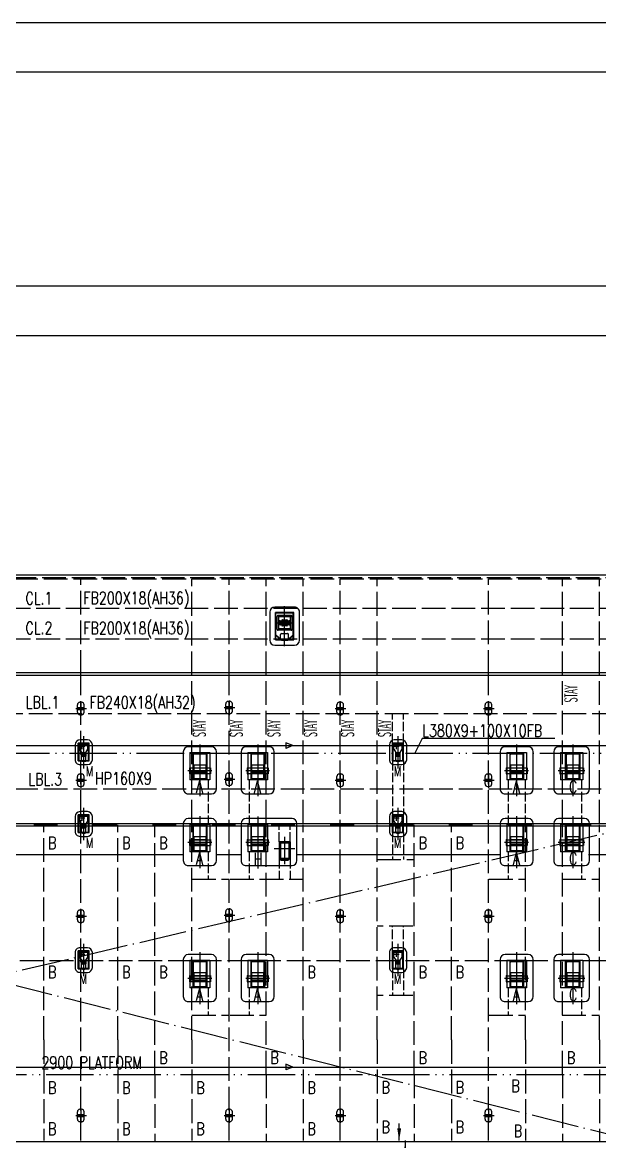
# Model space of a CAD drawing. Extents: x 373818 to 564480, y 322172 to 634257.
# Drawn here: x 478908 to 490590, y 334675 to 357299 of the extents above; entities that cross this region are included whole.
import ezdxf

# ---------------------------------------------------------------- set-up
doc = ezdxf.new("R2010")
doc.units = 0
doc.header["$LTSCALE"] = 40
doc.header["$MEASUREMENT"] = 0
for name, pattern in [('ACAD_ISO02W100', [15, 12, -3]), ('ACAD_ISO03W100', [30, 12, -18]), ('ACAD_ISO04W100', [30.5, 24, -3, 0.5, -3]), ('ACAD_ISO05W100', [34, 24, -3, 0.5, -3, 0.5, -3]), ('DASHDOT', [1, 0.5, -0.25, 0, -0.25]), ('HIDDEN', [0.375, 0.25, -0.125])]:
    doc.linetypes.add(name, pattern=pattern)
doc.layers.get('0').update_dxf_attribs({"linetype": 'CONTINUOUS'})
for name, color, linetype in [('BT_ENG', 7, 'CONTINUOUS'), ('C-CEN', 4, 'ACAD_ISO04W100'), ('C-CON', 4, 'CONTINUOUS'), ('C-DAS', 4, 'ACAD_ISO02W100'), ('Y-CON', 2, 'CONTINUOUS'), ('Y-DAS', 2, 'ACAD_ISO02W100'), ('Y-H', 2, 'ACAD_ISO03W100'), ('Y-PH', 2, 'ACAD_ISO05W100')]:
    doc.layers.add(name, color=color, linetype=linetype)
doc.styles.add('ROMANS', font='romans.shx', dxfattribs={"width": 0.75, "height": 250, "bigfont": 'hzdx.shx'})

# ---------------------------------------------------------------- blocks, each defined once
blk = doc.blocks.new('A$C75882CA2')
at = {"layer": 'C-CON'}
for p, q in [((0, 57.23831520974636), (136.0676377064083, 114.4766304192599)), ((0, 57.23831520974636), (136.0676377064083, 2.328306436538696e-10)), ((136.0676377064083, 2.328306436538696e-10), (136.0676377064083, 114.4766304192599))]:
    blk.add_line(p, q, dxfattribs=at)
blk = doc.blocks.new('POT')
at = {"color": 90, "linetype": 'Continuous'}
for p, q in [((-0.9925530907421489, 0), (1.166671234090245, 0)), ((-0.6750000000001819, -0.75), (-0.6750000000001819, 0.75)), ((-0.6750000000001819, 0.1999999999534339), (0.6750000000001819, 0.1999999999534339)), ((-0.1750000000001819, 1.25), (0.1750000000001819, 1.250000000232831)), ((0, 1.440322933252901), (0, -1.517255435232073)), ((0.6750000000001819, -0.75), (0.6750000000001819, 0.7500000002328306)), ((-0.6750000000001819, -0.1999999999534339), (0.6750000000001819, -0.1999999999534339)), ((-0.1750000000001819, -1.25), (0.1750000000001819, -1.25))]:
    blk.add_line(p, q, dxfattribs=at)
for centre, start, end in [((-0.1750000000001819, 0.75), 90, 180), ((0.1750000000001819, 0.7500000002328306), 0, 90), ((-0.1750000000001819, -0.75), 180, 270), ((0.1750000000001819, -0.75), 270, 0)]:
    blk.add_arc(centre, 0.5, start, end, dxfattribs=at)
blk = doc.blocks.new('*X118')
at = {"color": 0}
for p, q in [((45016.56986430842, -1105591.827123129), (45022.20348385148, -1105586.193503586)), ((45016.56986430858, -1105589.705802785), (45020.08216350806, -1105586.193503586)), ((45016.56986430875, -1105587.584482441), (45017.96084316465, -1105586.193503585)), ((45016.61560235704, -1105593.902705424), (45024.27894996405, -1105586.239357817)), ((45018.44612453646, -1105594.193503588), (45024.56986430872, -1105588.069763816)), ((45020.56744487981, -1105594.193503588), (45024.56986430856, -1105590.191084159)), ((45022.68876522315, -1105594.193503588), (45024.56986430842, -1105592.312404503))]:
    blk.add_line(p, q, dxfattribs=at)
blk = doc.blocks.new('A$C0C446545')
at = {"color": 3, "linetype": 'DASHDOT'}
for p, q in [((0, -7.666666774312034), (0, 1)), ((0.2666666669538245, -1.800000013783574), (-1.066666667873506, -1.800000013783574)), ((-0.4000000004598405, -2.466666685417295), (-0.4000000004598405, -1.133333341917023)), ((0.666666667413665, -3.933333419961855), (-0.666666667413665, -3.933333419961855))]:
    blk.add_line(p, q, dxfattribs=at)
at = {"color": 5, "linetype": 'HIDDEN'}
for p, q in [((-1.466666668333346, -5.666666823206469), (-1.466666668333346, -0.8666667300276458)), ((1.466666668333346, -0.8666667297948152), (-1.466666668333346, -0.8666667300276458)), ((-1.266666668117978, -5.666666823206469), (-1.266666668117978, -0.8666667297948152)), ((1.266666668088874, -1.066666731378064), (-1.266666668117978, -1.066666731145233)), ((1.266666668088874, -5.6666668234393), (1.266666668088874, -0.8666667297948152)), ((1.466666668333346, -5.6666668234393), (1.466666668333346, -0.8666667297948152)), ((-1.466666668333346, -5.666666823206469), (1.466666668333346, -5.6666668234393)), ((-1.266666668117978, -5.514889009762555), (1.266666668088874, -5.514889009762555))]:
    blk.add_line(p, q, dxfattribs=at)
at = {"color": 7, "linetype": 'Continuous'}
for p, q in [((-1.133333334611962, -2.533333352766931), (-1.133333334611962, -1.466666677733883)), ((1.133333334611962, -2.533333352766931), (1.133333334611962, -1.466666677733883)), ((-0.6000000004423782, -5.506666765548289), (-0.6000000004423782, -3.400000082561746)), ((-0.5333333339949604, -4.400000090477988), (-0.5333333339367528, -3.466666749445722)), ((-0.4666666671982966, -3.400000082328916), (0.4666666671982966, -3.400000082328916)), ((0.466666667140089, -4.466666757594794), (-0.4666666672565043, -4.466666757594794)), ((0.5333333339367528, -3.466666749678552), (0.5333333338785451, -4.400000090477988)), ((0.6000000005878974, -5.506666765315458), (0.6000000005878974, -3.400000082561746))]:
    blk.add_line(p, q, dxfattribs=at)
at = {"color": 7}
for p, q in [((-1.133333334611962, -2.533333352766931), (-0.6000000004423782, -3.400000082561746)), ((-0.8666666676581372, -1.200000009033829), (0.8666666676581372, -1.200000009033829)), ((0.6000000005878974, -3.400000082561746), (1.133333334611962, -2.533333352766931)), ((-0.3333333334594499, -5.600000099511817), (0.3333333336340729, -5.600000099511817)), ((-0.3333333334594499, -5.773333434248343), (0.3333333336340729, -5.773333434015512))]:
    blk.add_line(p, q, dxfattribs=at)
blk.add_lwpolyline([(2.333333335991483, -5.333333441056311), (2.333333336020587, -1.333333333255723, 0.414213562373095), (1.000000002677552, 0), (-1.000000001135049, 0, 0.414213562373095), (-2.333333335991483, -1.333333333488554), (-2.333333335991483, -5.333333430811763, 0.414213562373095), (-1.000000002648449, -6.666666774312034), (1.000000002648449, -6.666666774312034, 0.4142135623714967)], format="xyb", close=True, dxfattribs=at)
for centre, major_axis, ratio, start_param, end_param in [((-0.8666666676581372, -1.466666677733883), (0.1885618091554437, 0.1885618091554437), 0.9999999998027771, 0.7853981634960596, 2.356194490093733), ((-0.4000000004598405, -1.800000013783574), (0.3299831660260679, 0.3299831660260679), 0.9999999999999998, 3.307422224985147e-09, 6.283185310487008), ((0.8666666676581372, -1.466666677733883), (-0.1885618091554437, 0.1885618091554437), 0.9999999998027773, 3.926990817085853, 5.497787143683526), ((-0.3333333334594499, -5.333333430811763), (-0.1885618091760232, 0.1885618091760232), 0.9999999996936377, 0.7853981635506293, 2.356194490039163), ((-0.3333333334594499, -5.506666765548289), (-0.1885618091760232, 0.1885618091760232), 0.9999999996936377, 0.7853981635506293, 2.356194490039163), ((0.3333333336340729, -5.333333430811763), (0.1885618091554437, 0.1885618091554437), 0.9999999998027771, 3.926990817085853, 5.497787143683526), ((0.3333333336340729, -5.506666765315458), (0.1885618091554437, 0.1885618091554437), 0.9999999998027771, 3.926990817085853, 5.497787143683526)]:
    blk.add_ellipse(centre, major_axis=major_axis, ratio=ratio, start_param=start_param, end_param=end_param, dxfattribs=at)
at = {"color": 7, "linetype": 'Continuous'}
for centre, major_axis, ratio, start_param, end_param in [((-0.4666666671982966, -3.466666749445722), (0.04714045230227158, 0.04714045230227158), 0.9999999983606968, 0.7853981642170998, 2.356194489372693), ((-0.4666666672565043, -4.400000090477988), (-0.04714045230227158, 0.04714045230227159), 0.9999999983606968, 0.7853981642170997, 2.356194489372693), ((0.4666666671982966, -3.466666749678552), (-0.04714045235049238, 0.04714045235049238), 0.9999999998073206, 3.926990817083581, 5.497787143685798), ((0.466666667140089, -4.400000090477988), (0.04714045230227158, 0.04714045230227158), 0.9999999983606968, 3.926990817806893, 5.497787142962486)]:
    blk.add_ellipse(centre, major_axis=major_axis, ratio=ratio, start_param=start_param, end_param=end_param, dxfattribs=at)
at = {"color": 2, "xscale": 0.1333333334769122, "yscale": 0.1333333344664425, "zscale": 0.1333333333333332}
blk.add_blockref('*X118', (-6002.742655387905, 147408.0935996855), dxfattribs=at)
blk = doc.blocks.new('A$C71C01ADF')
at = {"color": 3, "linetype": 'DASHDOT'}
for p, q in [((-9.094947017729282e-13, 5.349999999860302), (4.547473508864641e-13, -5.149999788496643)), ((2.420000000208802, 0), (-2.969999999847914, 0))]:
    blk.add_line(p, q, dxfattribs=at)
at = {"color": 5, "linetype": 'HIDDEN'}
for p, q in [((-2.549999999941974, 3.700000000186265), (2.00000000029786, 3.700000000186265)), ((-2.549999999941974, 3.700000000186265), (-2.549999999939701, -1.850000044330955)), ((-1.550000000171622, 3.700000000186265), (-1.550000000169348, -1.850000044330955)), ((-1.550000000171622, 3.550000000046566), (1.400000000284763, 3.550000000046566)), ((1.400000000284763, 3.700000000186265), (1.400000000287037, -1.850000044330955)), ((2.00000000029786, 3.700000000186265), (2.000000000300133, -1.850000044330955)), ((-2.669999999742686, 0.6250000004656613), (-2.549999999837837, 0.6250000004656613)), ((-2.669999999742686, 0.6250000004656613), (-2.669999999742686, -0.6250000006984919)), ((-2.549999999837837, 0.5750000004190952), (1.999999999968622, 0.5750000004190952)), ((-2.534999999445063, 0.5750000004190952), (-2.544999999687207, 0.5650000001769513)), ((-2.54499999968175, 0.5650000001769513), (-2.54499999968175, -0.5650000004097819)), ((-2.534999999445063, 0.5750000004190952), (-2.534999999445063, -0.5750000006519258)), ((1.984999999575848, 0.5750000004190952), (1.994999999817992, 0.5650000001769513)), ((1.984999999575848, 0.5750000004190952), (1.984999999575848, -0.5750000006519258)), ((1.994999999812535, 0.5650000001769513), (1.994999999812535, -0.5650000004097819)), ((2.119999999873471, 0.6250000004656613), (1.999999999968622, 0.6250000004656613)), ((2.119999999873471, 0.6250000004656613), (2.119999999873471, -0.6250000006984919)), ((-2.669999999742686, -0.6250000006984919), (-2.549999999837837, -0.6250000006984919)), ((-2.549999999837837, -0.5750000006519258), (1.999999999968622, -0.5750000006519258)), ((2.000000000300133, -1.850000044330955), (-2.549999999939701, -1.850000044330955)), ((-2.534999999445063, -0.5750000006519258), (-2.544999999687207, -0.5650000004097819)), ((1.400000000287037, -1.762149308808148), (-1.550000000169348, -1.762149308808148)), ((1.984999999575848, -0.5750000006519258), (1.994999999817992, -0.5650000004097819)), ((2.119999999873471, -0.6250000006984919), (1.999999999968622, -0.6250000006984919))]:
    blk.add_line(p, q, dxfattribs=at)
at = {"color": 1, "linetype": 'Continuous'}
blk.add_line((-1.25000000002683, 0.6000000124331564), (1.25000000002774, 0.6000000124331564), dxfattribs=at)
at = {"color": 7, "linetype": 'Continuous'}
for p, q in [((-1.25000000002683, -0.2330157570540905), (1.25000000002774, -0.2330157570540905)), ((-1.25000000002683, -0.3500029905699193), (1.25000000002774, -0.3500029905699193))]:
    blk.add_line(p, q, dxfattribs=at)
for points in [[(3.350000000072214, -3.649999788496643), (3.350000000071759, 3.849999999860302, 0.414213562373095), (2.350000000071759, 4.849999999860302), (-2.899999999944157, 4.849999999860302, 0.414213562373095), (-3.899999999944157, 3.849999999860302), (-3.899999999943702, -3.649999788496643, 0.414213562373095), (-2.899999999943702, -4.649999788496643), (2.350000000084492, -4.649999788496643, 0.41421356236956)], [(1.075000000052569, -1.649995596613735), (-1.07500000004984, -1.649995596613735, -0.4142135623729816), (-1.275000000049658, -1.449995596660301), (-1.275000000051477, 3.25, -0.4142135623732367), (-1.075000000051659, 3.449999999953434), (1.07500000005075, 3.449999999953434, -0.4142135623729535), (1.275000000050568, 3.25), (1.275000000052387, -1.449995596660301, -0.4142135623732365)], [(1.050000000028376, -1.649995596613735, 0.414213562373095), (1.250000000028194, -1.449995596660301), (1.25000000002774, 1.15000000083819), (-1.25000000002683, 1.15000000083819), (-1.25000000002683, -1.449995596660301, 0.414213562373095), (-1.050000000027012, -1.649995596613735)]]:
    blk.add_lwpolyline(points, format="xyb", close=True, dxfattribs=at)
blk = doc.blocks.new('A$C2588265A')
at = {"color": 5, "linetype": 'HIDDEN'}
for p, q in [((-9.933333157998277, 6.533333056606352), (-9.933333157998277, -0.8666670024394989)), ((-9.933333157998277, 6.533333056606352), (-4.599999824305996, 6.533333056606352)), ((-9.133333157980815, 6.533333056606352), (-9.133333157980815, -0.8666670024394989)), ((-9.133333157980815, 6.333333056420088), (-5.399999824294355, 6.333333056420088)), ((-5.399999824294355, 6.533333056606352), (-5.399999824294355, -0.8666670024394989)), ((-4.599999824305996, 6.533333056606352), (-4.599999824305996, -0.8666670024394989)), ((-10.09333315771073, 2.433333057211712), (-10.09333315771073, 0.7666663890704513)), ((-10.09333315771073, 2.433333057211712), (-9.933333157852758, 2.433333057211712)), ((-10.09333315771073, 0.7666663890704513), (-9.933333157852758, 0.7666663890704513)), ((-9.933333157852758, 2.366666390560567), (-4.599999824742554, 2.366666390560567)), ((-9.933333157852758, 0.8333330557215959), (-4.599999824742554, 0.8333330557215959)), ((-9.913333157339366, 2.366666390560567), (-9.926666490995558, 2.353333056904376)), ((-9.926666490966454, 2.353333056904376), (-9.926666490966454, 0.8466663893777877)), ((-9.913333157339366, 0.8333330557215959), (-9.926666490995558, 0.8466663893777877)), ((-9.913333157339366, 2.366666390560567), (-9.913333157339366, 0.8333330557215959)), ((-4.619999825255945, 2.366666390560567), (-4.619999825255945, 0.8333330557215959)), ((-4.619999825255945, 2.366666390560567), (-4.606666491599753, 2.353333056904376)), ((-4.619999825255945, 0.8333330557215959), (-4.606666491599753, 0.8466663893777877)), ((-4.606666491599753, 2.353333056904376), (-4.606666491599753, 0.8466663893777877)), ((-4.439999824855477, 2.433333057211712), (-4.599999824742554, 2.433333057211712)), ((-4.439999824855477, 0.7666663890704513), (-4.599999824742554, 0.7666663890704513)), ((-4.439999824855477, 2.433333057211712), (-4.439999824855477, 0.7666663890704513)), ((-1.466666667110985, 1.800000015646219), (-1.466666667110985, -2.866666641319171)), ((1.466666667140089, 1.800000015646219), (-1.466666667110985, 1.800000015646219)), ((-1.26666666707024, 1.800000015646219), (-1.26666666707024, -2.866666641319171)), ((1.26666666707024, 1.600000014062971), (-1.26666666707024, 1.600000014062971)), ((1.26666666707024, 1.800000015646219), (1.26666666707024, -2.866666641319171)), ((1.466666667140089, 1.800000015646219), (1.466666667110985, -2.866666641319171)), ((-4.599999824305996, -0.8666670024394989), (-9.933333157998277, -0.8666670024394989)), ((-5.399999824294355, -0.74953268840909), (-9.133333157980815, -0.74953268840909)), ((1.466666667110985, -2.866666641319171), (-1.466666667140089, -2.866666641319171)), ((-1.115470054151956, -2.733333307784051), (-1.26666666707024, -2.733333307784051)), ((1.115470054151956, -2.733333307784051), (1.26666666707024, -2.733333307784051))]:
    blk.add_line(p, q, dxfattribs=at)
at = {"color": 3, "linetype": 'DASHDOT'}
for p, q in [((-7.266666491283104, 8.599999859929085), (-7.266666491283104, -5.399999857647344)), ((0, 3.133333348901942), (0, -4.199999974574894)), ((-4.03999982442474, 1.599999723257497), (-10.49333315785043, 1.599999723257497)), ((-2.800000000424916, 0), (2.800000000424916, 0))]:
    blk.add_line(p, q, dxfattribs=at)
at = {"color": 1, "linetype": 'Continuous'}
blk.add_line((-8.93333315794007, 2.399999739835039), (-5.599999824626138, 2.399999739835039), dxfattribs=at)
at = {"color": 7, "linetype": 'Continuous'}
for p, q in [((-8.93333315794007, 1.289312047185376), (-5.599999824626138, 1.289312047185376)), ((-8.93333315794007, 1.133329069241881), (-5.599999824626138, 1.133329069241881)), ((1.11547005418106, -2.733333307784051), (-1.115470054151956, -2.733333307784051))]:
    blk.add_line(p, q, dxfattribs=at)
at = {"color": 7}
for p, q in [((-1.133333333709743, 1.333333346061409), (-1.133333333709743, -2.99999997485429)), ((1.00000000037835, 1.466666679596528), (-1.000000000349246, 1.466666679596528)), ((1.133333333709743, 1.333333346061409), (1.133333333709743, -2.99999997485429)), ((1.00000000037835, -2.799999974668026), (-1.00000000037835, -2.799999974668026)), ((-1.00000000037835, -3.13333330815658), (1.00000000037835, -3.13333330815658))]:
    blk.add_line(p, q, dxfattribs=at)
at = {"color": 7, "linetype": 'Continuous'}
for points in [[(-10.39999982432346, -4.600000145379454), (2.00000000136788, -4.600000145379454, 0.414213562373095), (3.333333334681811, -3.2666668118909), (3.333333334681811, 6.733333055628464, 0.4142135623664742), (2.000000001396984, 8.066666388884187), (-10.39999982432346, 8.066666389582679, 0.414213562373095), (-11.73333315763739, 6.733333056094125), (-11.73333315763739, -3.2666668118909, 0.4142135623730849)], [(-5.833333157934248, -0.5999944054055959), (-8.699999824661063, -0.5999944054055959, -0.4142135623729816), (-8.96666649132385, -0.3333277388010174), (-8.96666649132385, 5.93333305651322, -0.4142135623732367), (-8.699999824661063, 6.199999723117799), (-5.833333157934248, 6.199999723117799, -0.4142135623729535), (-5.566666491271462, 5.93333305651322), (-5.566666491271462, -0.3333277388010174, -0.4142135623732365)], [(-5.866666491288925, -0.5999944054055959, 0.414213562373095), (-5.599999824626138, -0.3333277388010174), (-5.599999824626138, 3.133333057630807), (-8.93333315794007, 3.133333057630807), (-8.93333315794007, -0.3333277388010174, 0.414213562373095), (-8.666666491306387, -0.5999944054055959)]]:
    blk.add_lwpolyline(points, format="xyb", close=True, dxfattribs=at)
at = {"color": 7}
for centre, major_axis, ratio, start_param, end_param in [((-1.00000000037835, 1.333333346061409), (-0.09428090431085984, 0.09428090431085984), 0.9999999976412112, -0.7853981646041275, 0.7853981645768426), ((1.00000000037835, 1.333333346061409), (0.09428090431207248, 0.09428090431207248), 0.9999999976154874, 5.497787142589882, 7.068583471742006), ((-1.00000000037835, -2.666666641132906), (-0.09428090424308523, 0.09428090424308523), 0.9999999990789282, 0.7853981638579839, 2.356194489731809), ((-1.00000000037835, -2.99999997485429), (-0.09428090424308523, 0.09428090424308523), 0.9999999990789282, 0.7853981638579839, 2.356194489731809), ((1.00000000037835, -2.666666641132906), (0.0942809042433884, 0.09428090424338839), 0.9999999990724969, 3.926990817450993, 5.497787143318386), ((1.00000000037835, -2.99999997485429), (0.0942809042433884, 0.09428090424338839), 0.9999999990724969, 3.926990817450993, 5.497787143318386)]:
    blk.add_ellipse(centre, major_axis=major_axis, ratio=ratio, start_param=start_param, end_param=end_param, dxfattribs=at)
blk = doc.blocks.new('A$C76640EC8')
at = {"color": 3, "linetype": 'DASHDOT'}
for p, q in [((-9.094947017729282e-13, 5.349999999860302), (4.547473508864641e-13, -5.149999788496643)), ((2.420000000208802, 0), (-2.41999999997779, 0))]:
    blk.add_line(p, q, dxfattribs=at)
at = {"color": 5, "linetype": 'HIDDEN'}
for p, q in [((-2.00000000007185, 3.700000000186265), (2.00000000029786, 3.700000000186265)), ((-2.00000000007185, 3.700000000186265), (-2.000000000069576, -1.850000044330955)), ((-1.400000000058753, 3.700000000186265), (-1.40000000005648, -1.850000044330955)), ((-1.400000000058753, 3.550000000046566), (1.400000000284763, 3.550000000046566)), ((1.400000000284763, 3.700000000186265), (1.400000000287037, -1.850000044330955)), ((2.00000000029786, 3.700000000186265), (2.000000000300133, -1.850000044330955)), ((-2.119999999872562, 0.6250000004656613), (-1.999999999967713, 0.6250000004656613)), ((-2.119999999872562, 0.6250000004656613), (-2.119999999872562, -0.6250000006984919)), ((-1.999999999967713, 0.5750000004190952), (1.999999999968622, 0.5750000004190952)), ((-1.984999999574939, 0.5750000004190952), (-1.994999999817082, 0.5650000001769513)), ((-1.994999999811625, 0.5650000001769513), (-1.994999999811625, -0.5650000004097819)), ((-1.984999999574939, 0.5750000004190952), (-1.984999999574939, -0.5750000006519258)), ((1.984999999575848, 0.5750000004190952), (1.994999999817992, 0.5650000001769513)), ((1.984999999575848, 0.5750000004190952), (1.984999999575848, -0.5750000006519258)), ((1.994999999812535, 0.5650000001769513), (1.994999999812535, -0.5650000004097819)), ((2.119999999873471, 0.6250000004656613), (1.999999999968622, 0.6250000004656613)), ((2.119999999873471, 0.6250000004656613), (2.119999999873471, -0.6250000006984919)), ((-2.119999999872562, -0.6250000006984919), (-1.999999999967713, -0.6250000006984919)), ((-1.999999999967713, -0.5750000006519258), (1.999999999968622, -0.5750000006519258)), ((2.000000000300133, -1.850000044330955), (-2.000000000069576, -1.850000044330955)), ((-1.984999999574939, -0.5750000006519258), (-1.994999999817082, -0.5650000004097819)), ((1.400000000287037, -1.762149308808148), (-1.40000000005648, -1.762149308808148)), ((1.984999999575848, -0.5750000006519258), (1.994999999817992, -0.5650000004097819)), ((2.119999999873471, -0.6250000006984919), (1.999999999968622, -0.6250000006984919))]:
    blk.add_line(p, q, dxfattribs=at)
at = {"color": 1, "linetype": 'Continuous'}
blk.add_line((-1.25000000002683, 0.6000000124331564), (1.25000000002774, 0.6000000124331564), dxfattribs=at)
at = {"color": 7, "linetype": 'Continuous'}
for p, q in [((-1.25000000002683, -0.2330157570540905), (1.25000000002774, -0.2330157570540905)), ((-1.25000000002683, -0.3500029905699193), (1.25000000002774, -0.3500029905699193))]:
    blk.add_line(p, q, dxfattribs=at)
for points in [[(3.350000000072214, -3.649999788496643), (3.350000000071759, 3.849999999860302, 0.414213562373095), (2.350000000071759, 4.849999999860302), (-2.350000000074033, 4.849999999860302, 0.414213562373095), (-3.350000000074033, 3.849999999860302), (-3.350000000073578, -3.649999788496643, 0.414213562373095), (-2.350000000073578, -4.649999788496643), (2.350000000084492, -4.649999788496643, 0.41421356236956)], [(1.075000000052569, -1.649995596613735), (-1.07500000004984, -1.649995596613735, -0.4142135623729816), (-1.275000000049658, -1.449995596660301), (-1.275000000051477, 3.25, -0.4142135623732367), (-1.075000000051659, 3.449999999953434), (1.07500000005075, 3.449999999953434, -0.4142135623729535), (1.275000000050568, 3.25), (1.275000000052387, -1.449995596660301, -0.4142135623732365)], [(1.050000000028376, -1.649995596613735, 0.414213562373095), (1.250000000028194, -1.449995596660301), (1.25000000002774, 1.15000000083819), (-1.25000000002683, 1.15000000083819), (-1.25000000002683, -1.449995596660301, 0.414213562373095), (-1.050000000027012, -1.649995596613735)]]:
    blk.add_lwpolyline(points, format="xyb", close=True, dxfattribs=at)
blk = doc.blocks.new('A$C4D491239')
h = blk.add_hatch()
h.set_pattern_fill('LINE', color=2, scale=2.133333333333333, angle=44.99999999999999, style=0)
h.set_pattern_definition([(44.99999999999999, (-26256.96184777247, 151475.7334902617), (-0.1885618083164126, 0.1885618083164127), [])])
edge = h.paths.add_edge_path()
edge.add_line((0.6666669253318105, 0.5666666720062494), (0.6666669253027067, -0.5666666720062494))
edge.add_arc((0.5666669253880778, -0.5666666719519222), 0.09999999991462882, 269.99999996442614, 359.9999999688728, ccw=False)
edge.add_line((0.5666669253259897, -0.666666671866551), (-0.5666664085001685, -0.666666671866551))
edge.add_arc((-0.5666664085603164, -0.566666671949982), 0.09999999991656905, 180.0000000322389, 270.00000003446223, ccw=False)
edge.add_line((-0.6666664084768854, -0.5666666720062494), (-0.6666664084768854, 0.5666666720062494))
edge.add_arc((-0.5666664084312893, 0.5666666720537856), 0.1000000000455961, 90.0000000227896, 180.0000000272362, ccw=False)
edge.add_line((-0.5666664084710646, 0.6666666720993817), (0.5666669253259897, 0.6666666720993817))
edge.add_arc((0.5666669252842742, 0.5666666720518454), 0.1000000000475363, -2.6124610030819895e-08, 89.99999997609882, ccw=False)
at = {"color": 3, "linetype": 'DASHDOT'}
for p, q in [((2.00554495677352e-07, -6.26665322878398), (0, 4.533293741056696)), ((-2.066666692990111, 0), (2.06666664176737, 0)), ((-1.266666408744641, 0.7058046630118042), (-1.266666408744641, -0.5931039450224489)), ((1.266666925570462, 0.7058046630118042), (1.266667054587742, -0.5931039450224489))]:
    blk.add_line(p, q, dxfattribs=at)
at = {"color": 5, "linetype": 'HIDDEN'}
for p, q in [((-2.46666617365554, -4.533319814130664), (-2.466666907042963, 2.800000486662611)), ((2.46666642386117, 2.800000486662611), (-2.466666907042963, 2.800000486662611)), ((-2.333332832582528, -4.533319814130664), (-2.333333556191064, 2.800000486662611)), ((2.333333125279751, 2.666667152196169), (-2.333333543036133, 2.666667152196169)), ((-1.999999742314685, -1.733333346899599), (-1.999999742314685, 1.733333347132429)), ((-1.599999742174987, 1.600000012665987), (-1.921894883940695, 1.921895156847313)), ((1.733333592332201, 2.000000015832484), (-1.733333075564587, 2.000000015832484)), ((1.6000002589426, 1.600000012665987), (-1.599999742174987, 1.600000012665987)), ((-1.599999742174987, -1.600000012433156), (-1.599999742174987, 1.600000012665987)), ((-1.599999742174987, 0.2333333352580667), (-1.599999742174987, 0.3933333365712315)), ((-0.9333333333197515, 0.3933333365712315), (-1.599999742174987, 0.3933333365712315)), ((-0.9333333333197515, 0.2333333352580667), (-1.599999742174987, 0.2333333352580667)), ((1.433333592314739, 0.1666666681412607), (-1.599999742174987, 0.1666666681412607)), ((-1.599999742174987, -0.1666666679084301), (-1.599999742174987, 0.1666666681412607)), ((-1.426666408806341, 0.5933333381544799), (-1.46666640881449, 0.5533333376515657)), ((-1.46666640881449, 0.5533333376515657), (-1.46666640881449, 0.3933333365712315)), ((-1.066666408674791, 0.5533333376515657), (-1.46666640881449, 0.5533333376515657)), ((-1.433333075459814, 0.3933333365712315), (-1.433333075459814, 0.2333333352580667)), ((-1.433333075459814, 0.1666666681412607), (-1.433333075459814, -0.1666666679084301)), ((-1.106666408682941, 0.5933333381544799), (-1.426666408806341, 0.5933333381544799)), ((-1.399999742105138, 0.3933333365712315), (-1.399999742105138, -0.4999999965075403)), ((-1.13333307535504, 0.3933333365712315), (-1.13333307535504, -0.4999999965075403)), ((-1.106666408682941, 0.5933333381544799), (-1.066666408674791, 0.5533333376515657)), ((-1.099999742000364, 0.3933333365712315), (-1.099999742000364, 0.2333333352580667)), ((-1.099999742000364, 0.1666666681412607), (-1.099999742029468, -0.1666666679084301)), ((-1.066666408674791, 0.5533333376515657), (-1.066666408674791, 0.3933333365712315)), ((-0.9333333333197515, 0.3933333365712315), (-0.9333333333197515, 0.2333333352580667)), ((0.9333338501746766, 0.3933333365712315), (1.600000259029912, 0.3933333365712315)), ((0.9333338501746766, 0.3933333365712315), (0.9333338501746766, 0.2333333352580667)), ((0.9333338501746766, 0.2333333352580667), (1.600000259029912, 0.2333333352580667)), ((1.106666925508762, 0.5933333381544799), (1.066666925500613, 0.5533333376515657)), ((1.066666925500613, 0.5533333376515657), (1.066666925500613, 0.3933333365712315)), ((1.066666925529717, 0.5533333376515657), (1.466666925640311, 0.5533333376515657)), ((1.100000258855289, 0.3933333365712315), (1.100000258855289, 0.2333333352580667)), ((1.100000258855289, 0.1666666681412607), (1.100000258855289, -0.1666666679084301)), ((1.106666925508762, 0.5933333381544799), (1.426666925632162, 0.5933333381544799)), ((1.133333592209965, 0.3933333365712315), (1.133333721227245, -0.4999999965075403)), ((1.400000258960063, 0.3933333365712315), (1.400000387977343, -0.4999999965075403)), ((1.426666925632162, 0.5933333381544799), (1.466666925640311, 0.5533333376515657)), ((1.433333592314739, 0.3933333365712315), (1.433333592314739, 0.2333333352580667)), ((1.433333592314739, 0.1666666681412607), (1.433333592285635, -0.1666666679084301)), ((1.466666925640311, 0.5533333376515657), (1.466666925640311, 0.3933333365712315)), ((1.600000258971704, 1.600000012665987), (1.921895400737412, 1.921895156847313)), ((1.6000002589426, -1.600000012433156), (1.6000002589426, 1.600000012665987)), ((1.600000259029912, 0.2333333352580667), (1.600000259029912, 0.3933333365712315)), ((1.600000259029912, -0.1666666679084301), (1.600000259029912, 0.1666666681412607)), ((2.000000259082299, -1.733333346899599), (2.000000259082299, 1.733333347132429)), ((2.33333299626247, -4.533319814130664), (2.333333719871007, 2.800000486662611)), ((2.466666337306378, -4.533319814130664), (2.466667070722906, 2.800000486662611)), ((-1.599999742174987, -1.600000012433156), (-1.921894883940695, -1.921895156847313)), ((1.733333592332201, -2.000000015832484), (-1.733333075564587, -2.000000015832484)), ((1.433333592314739, -0.1666666679084301), (-1.599999742174987, -0.1666666679084301)), ((-1.599999742174987, -0.3933333363384008), (-1.599999742174987, -0.233333335025236)), ((-0.9333333333197515, -0.233333335025236), (-1.599999742174987, -0.233333335025236)), ((-0.9333333333197515, -0.3933333363384008), (-1.599999742174987, -0.3933333363384008)), ((1.600000259000808, -1.600000012665987), (-1.599999742204091, -1.600000012665987)), ((-1.433333075459814, -0.233333335025236), (-1.433333075459814, -0.3933333363384008)), ((-1.359999742096988, -0.5399999967776239), (-1.399999742105138, -0.4999999965075403)), ((-1.13333307535504, -0.4999999965075403), (-1.399999742105138, -0.4999999965075403)), ((-1.173333075363189, -0.5399999967776239), (-1.359999742096988, -0.5399999967776239)), ((-1.173333075363189, -0.5399999967776239), (-1.13333307535504, -0.4999999965075403)), ((-1.099999742000364, -0.233333335025236), (-1.099999742000364, -0.3933333363384008)), ((-0.9333333333197515, -0.233333335025236), (-0.9333333333197515, -0.3933333363384008)), ((0.9333338501746766, -0.233333335025236), (1.600000259029912, -0.233333335025236)), ((0.9333338501746766, -0.233333335025236), (0.9333338501746766, -0.3933333363384008)), ((0.9333338501746766, -0.3933333363384008), (1.600000259029912, -0.3933333363384008)), ((1.100000258855289, -0.233333335025236), (1.100000258855289, -0.3933333363384008)), ((1.133333721227245, -0.4999999965075403), (1.400000387977343, -0.4999999965075403)), ((1.173333721235394, -0.5399999967776239), (1.133333721227245, -0.4999999965075403)), ((1.173333721235394, -0.5399999967776239), (1.360000387969194, -0.5399999967776239)), ((1.360000387969194, -0.5399999967776239), (1.400000387977343, -0.4999999965075403)), ((1.433333592314739, -0.233333335025236), (1.433333592314739, -0.3933333363384008)), ((1.600000259029912, -0.3933333363384008), (1.600000259029912, -0.233333335025236)), ((1.600000258971704, -1.600000012433156), (1.921895400737412, -1.921895156847313)), ((-2.46666617365554, -4.533319814130664), (2.466666337306378, -4.533319812966511)), ((-2.333332845737459, -4.399986491305754), (-0.9763828967988957, -4.399986491305754)), ((2.333333009417402, -4.399986491305754), (0.9763839466904756, -4.399986491305754))]:
    blk.add_line(p, q, dxfattribs=at)
at = {"color": 7}
for p, q in [((-0.7999999226594809, -2.866653425619006), (0.8000000781321432, -2.866652869386598)), ((-1.06666607563966, -4.399986569304019), (-1.066666496597463, -3.13332018093206)), ((0.9763839467486832, -4.399986491305754), (-0.9763828968571033, -4.399986491305754)), ((-0.7999994754500221, -4.46665315865539), (0.800000525341602, -4.46665315865539)), ((-0.7999994089768734, -4.666653147432953), (0.800000591785647, -4.666653147432953)), ((1.066667258477537, -4.399986392119899), (1.066666837519733, -3.133319447282702))]:
    blk.add_line(p, q, dxfattribs=at)
for points in [[(2.666666492936201, 4.266627074219286), (-2.666666492936201, 4.266627074219286, 0.4142135623717311), (-3.999999826250132, 2.933293740963563), (-3.999999826250132, -4.666653228923678, 0.414213562373095), (-2.666666492907098, -5.999986562179402), (2.666666492936201, -5.999986562179402, 0.414213562373095), (3.999999826279236, -4.666653228923678), (3.999999826279236, 2.933293740963563, 0.414213562373095)], [(0.7000002586573828, 0.5666666720062494), (0.7000002586573828, -0.5666666720062494, -0.4142135623720295), (0.5666669253259897, -0.7000000053085387), (-0.5666664085001685, -0.7000000053085387, -0.4142135623741606), (-0.6999997418315616, -0.5666666720062494), (-0.6999997418024577, 0.5666666720062494, -0.4142135623720617), (-0.5666664084710646, 0.7000000053085387), (0.5666669253259897, 0.7000000053085387, -0.4142135623741283)], [(0.6666669253318105, 0.5666666720062494), (0.6666669253027067, -0.5666666720062494, -0.4142135623958265), (0.5666669253259897, -0.666666671866551), (-0.5666664085001685, -0.666666671866551, -0.4142135623844607), (-0.6666664084768854, -0.5666666720062494), (-0.6666664084768854, 0.5666666720062494, -0.4142135623958265), (-0.5666664084710646, 0.6666666720993817), (0.5666669253259897, 0.6666666720993817, -0.4142135623844607)]]:
    blk.add_lwpolyline(points, format="xyb", close=True, dxfattribs=at)
at = {"color": 5, "linetype": 'HIDDEN'}
blk.add_lwpolyline([(0.8000002586632036, 0.5666666720062494), (0.8000002586632036, -0.5666666720062494, -0.4142135623877082), (0.5666669253259897, -0.8000000051688403), (-0.5666664085001685, -0.8000000051688403, -0.4142135623828372), (-0.7999997418373823, -0.5666666720062494), (-0.7999997418082785, 0.5666666720062494, -0.4142135623877082), (-0.5666664084710646, 0.8000000054016709), (0.5666669253259897, 0.8000000054016709, -0.4142135623828372)], format="xyb", close=True, dxfattribs=at)
for points in [[(-2.333332845737459, -3.439986491575837), (-2.247448079258902, -3.337998331990093), (-1.107448087859666, -4.29799833195284), (-1.193332854367327, -4.399986491538584), (-2.333332845737459, -3.439986491343006)], [(2.333333001210121, -3.439986491575837), (2.247448234731564, -3.337998331990093), (1.107448243332328, -4.29799833195284), (1.193333009810885, -4.399986491538584), (2.333333001210121, -3.439986491343006)]]:
    blk.add_lwpolyline(points, dxfattribs=at)
at = {"color": 7}
for centre, start, end in [((-0.7999998299346771, -3.133320092223585), 90.00001992194092, 180.0000190364843), ((0.8000001708569471, -3.133319535991177), 1.903648426876531e-05, 90.0000199202734), ((-0.7999994754500221, -4.199986492050812), 180.0000190364843, 270), ((-0.7999994089768734, -4.399986480828375), 180.0000190364843, 270), ((0.800000525341602, -4.199986492050812), 269.9999999983324, 1.903648426876531e-05), ((0.800000591785647, -4.399986480828375), 270, 1.903648426876531e-05)]:
    blk.add_arc(centre, 0.2666666666666666, start, end, dxfattribs=at)
at = {"color": 5, "linetype": 'HIDDEN'}
for centre, major_axis, ratio, start_param, end_param in [((-1.733333075069822, 1.733333346433938), (0.1885618090973788, 0.1885618090973788), 0.9999999999820908, 0.7853981634064028, 2.35619449018339), ((1.733333593088901, 1.733333346433938), (0.188561809095942, 0.188561809095942), 0.9999999999973298, 5.497787143780803, 7.068583470578369), ((-1.733333075069822, -1.733333345968276), (-0.1885618090973787, 0.1885618090973787), 0.999999999982091, 0.7853981634064024, 2.35619449018339), ((1.733333593088901, -1.733333345968276), (-0.188561809095942, 0.188561809095942), 0.9999999999973297, 2.356194490191009, 3.926990816988576)]:
    blk.add_ellipse(centre, major_axis=major_axis, ratio=ratio, start_param=start_param, end_param=end_param, dxfattribs=at)
blk = doc.blocks.new('A$C07376D0F')
at = {"color": 90, "linetype": 'Continuous', "xscale": 0.75, "yscale": 0.75, "zscale": 0.75}
for p in [(-142.5, -3.199970305664465), (0, -3.199970305664465)]:
    blk.add_blockref('A$C4D491239', p, dxfattribs=at)

msp = doc.modelspace()

# ---------------------------------------------------------------- linework, layer by layer
at = {"color": 2}
for p, q in [((417692.3991799174, 357299.402045514), (562792.3991799173, 357299.402045517)), ((418280.0053250678, 350971.5503269851), (563380.0053250678, 350971.5503269881))]:
    msp.add_line(p, q, dxfattribs=at)
for p, q in [((487001.4049063683, 342823.656995218), (486848.2096330835, 342530.293778574)), ((489682.3392100041, 342823.656995218), (487001.4049063683, 342823.656995218)), ((486533.5832275211, 334700.4285340409), (486533.5832275212, 335041.4866208493)), ((486653.5832275211, 334700.4285340409), (486653.5832275212, 334019.2794955774))]:
    msp.add_line(p, q)
for points in [[(440339.9961420273, 344155.3830582133), (512339.9961420272, 344155.3830582134)], [(440339.9961420273, 344105.3830582133), (512339.9961420272, 344105.3830582134)], [(470739.9961420273, 341105.2937785736), (510439.9961420271, 341105.2937785736)], [(470739.9961420271, 341055.2937785736), (510439.9961420271, 341055.2937785736)]]:
    msp.add_lwpolyline(points)
for points in [[(486533.5832275211, 334700.4285340409, 0, 80, 0), (486533.5832275211, 334942.2606904798, 80, 80, 0)], [(486653.5832275211, 334700.4285340409, 0, 80, 0), (486653.5832275212, 334288.5509017745, 80, 80, 0)]]:
    msp.add_lwpolyline(points, format="xyseb")
at = {"layer": 'BT_ENG'}
for p, q in [((415192.3991799174, 356299.402045517), (563792.3991799173, 356299.402045517)), ((415780.0053250678, 351971.5503269881), (564380.0053250678, 351971.5503269881))]:
    msp.add_line(p, q, dxfattribs=at)
at = {"layer": 'C-CEN'}
for p, q in [((465839.9961420262, 335090.2937785737), (491339.9961420271, 341055.2937785736)), ((491338.2077563227, 334680.2831171168), (465864.996142027, 341055.2937785736))]:
    msp.add_line(p, q, dxfattribs=at)
at = {"layer": 'C-CON'}
for p, q in [((470319.9961420273, 346130.2937785739, 50.00000000000853), (512359.9961420271, 346130.2937785739, 50.00000000000853)), ((477994.9961433972, 340480.3830582098), (482164.9961426896, 340480.3830582098)), ((482834.9961427042, 340480.3830582098), (483334.9961426823, 340480.3830582099)), ((484464.996129624, 340480.38305821), (488574.9961426622, 340480.38305821)), ((490364.9961427262, 340480.3830582099), (494914.9961426853, 340480.3830582099)), ((472593.4274458907, 336180.3830582133), (510077.2687238478, 336180.3830582133))]:
    msp.add_line(p, q, dxfattribs=at)
msp.add_lwpolyline([(465939.996142027, 342680.3830582131), (497989.9961420269, 342680.3830582132)], dxfattribs=at)
at = {"layer": 'C-DAS'}
for p, q in [((440339.9961420273, 346050.2937785739, 50.00000000000853), (512339.996142027, 346050.2937785739, 50.00000000000853)), ((470306.8574185402, 346080.2937785739, 50.00000000000853), (512339.996142027, 346080.2937785739, 50.00000000000853)), ((479339.9961420269, 336730.3830582132), (479339.9961420269, 341080.2937785735)), ((480839.996142027, 336730.3830582132), (480839.996142027, 341080.2937785736)), ((481589.996142027, 336030.2937785739), (481589.9961420271, 341080.2937785736)), ((482339.9961420269, 336730.3830582133), (482339.996142027, 341080.2937785736)), ((483839.996142027, 336030.2937785739), (483839.9961420271, 341080.2937785736)), ((484589.996142027, 336730.3830582133), (484589.9961420271, 341080.2937785736)), ((486089.996142027, 336730.3830582133), (486089.996142027, 341080.2937785736)), ((486839.996142027, 336030.2937785739), (486839.9961420271, 341080.2937785736)), ((487589.9961420269, 336730.3830582133), (487589.996142027, 341080.2937785736)), ((489089.996142027, 336730.3830582133), (489089.996142027, 341080.2937785736)), ((489839.996142027, 336030.2937785739), (489839.9961420271, 341080.2937785736)), ((490589.996142027, 336730.3830582133), (490589.996142027, 341080.2937785736)), ((490589.9961420269, 336730.3830582133), (490589.996142027, 341080.2937785736)), ((486809.9961420254, 339030.2937785737), (486089.996142027, 339030.2937785737)), ((486809.9961420255, 337630.2937785736), (486089.996142027, 337630.2937785736)), ((479339.9961420269, 336730.3830582132), (479339.9961420269, 334700.4285340409)), ((480839.996142027, 336730.3830582133), (480839.996142027, 334700.4285340409)), ((482339.9961420269, 336730.3830582133), (482339.9961420269, 334700.4285340409)), ((484589.996142027, 336730.3830582133), (484589.996142027, 334700.4285340409)), ((486089.996142027, 336730.383058213), (486089.996142027, 334700.4285340406)), ((487589.9961420269, 336730.3830582133), (487589.9961420269, 334700.4285340409)), ((489089.996142027, 336730.3830582133), (489089.9961420269, 334700.4285340409)), ((490589.996142027, 336730.3830582133), (490589.9961420269, 334680.2831171168)), ((490589.9961420269, 336730.3830582133), (490589.9961420269, 334700.4285340409))]:
    msp.add_line(p, q, dxfattribs=at)
for points in [[(436589.9961420269, 345460.2937785736), (516669.9211297562, 345460.2937785737)], [(436589.9961420269, 344840.2937785737), (517400.3971845618, 344840.2937785737)], [(426839.996142027, 343330.2937785739), (515339.9961420272, 343330.2937785742)], [(425339.996142027, 341805.2937785739), (515339.9961420272, 341805.2937785742)], [(486089.996142027, 340380.2937785736), (486839.9961420271, 340380.2937785736)], [(482339.996142027, 339980.2937587354), (483089.9961420271, 339980.2937587354)], [(483109.9961413936, 339980.2937587357), (484589.996142027, 339980.2937587357)], [(488349.9961413518, 339980.2937587373), (489089.996142027, 339980.2937587374)], [(489829.9961414257, 339980.293758738), (490589.996142027, 339980.293758738)], [(482339.9961420269, 337230.2937685486), (483089.9961420271, 337230.2937685486)], [(483109.9961413756, 337230.2937685486), (483839.996142027, 337230.2937685486)], [(488349.9961413518, 337230.293758749), (489089.996142027, 337230.293758749)], [(489829.9961414345, 337230.293758749), (490589.996142027, 337230.293758749)]]:
    msp.add_lwpolyline(points, dxfattribs=at)
at = {"layer": 'Y-CON'}
msp.add_line((470238.2077563227, 334680.2831171168), (512438.2077563226, 334680.2831171168), dxfattribs=at)
at = {"layer": 'Y-DAS'}
for p, q in [((480089.9961420271, 344130.3830582133), (480089.996142027, 346050.2937785738)), ((482339.9961420269, 341105.2937785736), (482339.9961420269, 346050.2937785738)), ((483089.996142027, 344130.3830582134), (483089.996142027, 346050.2937785738)), ((483839.996142027, 341105.2937785736), (483839.996142027, 346050.2937785738)), ((484589.996142027, 341105.2937785735), (484589.996142027, 346050.2937785738)), ((485339.9961420271, 344130.3830582133), (485339.9961420271, 346050.2937785738)), ((486089.996142027, 341105.2937785737), (486089.996142027, 346050.2937785738)), ((488339.9961420271, 344130.3830582134), (488339.9961420271, 346050.2937785738)), ((489839.996142027, 341105.2937785736), (489839.996142027, 346050.2937785738)), ((490589.9961420267, 341105.2937785736), (490589.9961420268, 346050.2937785738)), ((480089.996142027, 334700.4285340409), (480089.9961420271, 344130.3830582133)), ((483089.996142027, 334700.4285340409), (483089.9961420271, 344130.3830582133)), ((485339.996142027, 334700.4285340409), (485339.9961420271, 344130.3830582133)), ((488339.996142027, 334700.4285340409), (488339.9961420271, 344130.3830582133)), ((515339.9961420272, 338330.2937785737), (440339.9961420274, 338330.2937785736)), ((481589.996142027, 336030.2937785738), (481589.996142027, 334680.2831171168)), ((483839.996142027, 336030.2937785739), (483839.996142027, 334680.2831171168)), ((486839.996142027, 336030.2937785737), (486839.996142027, 334680.2831171167)), ((489839.996142027, 336030.2937785737), (489839.9961420269, 334680.2831171167))]:
    msp.add_line(p, q, dxfattribs=at)
at = {"layer": 'Y-DAS', "ltscale": 0.4}
for p, q in [((486399.9961353802, 342730.2937703315), (486399.9961353802, 343330.293778574)), ((486619.9961356303, 342730.2937703489), (486619.9961356304, 343330.293778574)), ((486399.9961353802, 342370.2937633431), (486399.9961353802, 341280.2937800289)), ((486619.9961356303, 342370.2937633256), (486619.9961357169, 341280.2937800463)), ((482669.996136198, 341985.2937631954), (482669.9961361981, 341105.2937785758)), ((483499.9961361537, 341985.2937436725), (483499.9961361538, 341105.293759053)), ((488739.9961361429, 341985.2937534143), (488739.9961361429, 341105.2937785736)), ((489079.9961361829, 341985.2937534143), (489079.9961361829, 341105.2937785736)), ((490219.9961362143, 341985.2937534492), (490219.9961362143, 341105.2937785736)), ((484104.9961229882, 340735.2937797018), (484104.9961229882, 341055.2937785736)), ((484324.996123057, 340735.2937797018), (484324.9961230569, 341055.2937785736)), ((486399.9961353802, 340920.2937730405), (486399.9961353802, 340380.2937785736)), ((486619.9961356303, 340920.293773023), (486619.9961356302, 340380.2937785736)), ((482669.9961362076, 340535.2937530522), (482669.9961362076, 339980.2937587352)), ((483499.9961361725, 340535.2937530526), (483499.9961361725, 339980.2937587356)), ((488739.9961361307, 340535.2937530542), (488739.9961361307, 339980.2937587372)), ((490219.9961362046, 340535.2937530549), (490219.9961362046, 339980.2937587379)), ((484104.996122986, 340385.2937804293), (484104.996122986, 339980.2937587357)), ((484324.9961230548, 340385.2937804293), (484324.9961230548, 339980.2937587357)), ((486399.9961353802, 338530.2937800405), (486399.9961353802, 339030.2937785737)), ((486619.9961356303, 338530.2937800405), (486619.9961356303, 339030.2937785737)), ((486399.9961353802, 338170.2937730521), (486399.9961353802, 337630.2937785736)), ((486619.9961356303, 338170.2937730521), (486619.9961356303, 337630.2937785736)), ((482669.9961361989, 337785.2937628655), (482669.9961361989, 337230.2937685485)), ((483499.9961361546, 337785.2937628655), (483499.9961361546, 337230.2937685485)), ((488739.9961361308, 337785.2937530659), (488739.9961361308, 337230.2937587489)), ((490219.9961362134, 337785.2937530659), (490219.9961362134, 337230.2937587489))]:
    msp.add_line(p, q, dxfattribs=at)
at = {"layer": 'Y-H'}
msp.add_lwpolyline([(470739.9961420272, 341080.2937785736), (510439.9961420271, 341080.2937785736)], dxfattribs=at)
at = {"layer": 'Y-PH'}
msp.add_line((472589.9961420273, 336030.2937785739), (510089.9961420281, 336030.2937785739), dxfattribs=at)
msp.add_lwpolyline([(470339.9961420273, 342530.293778574), (515339.9961420272, 342530.2937785742)], dxfattribs=at)

# ---------------------------------------------------------------- block references
at = {"color": 7, "linetype": 'Continuous'}
for name, p, xscale, yscale, zscale in [('A$C07376D0F', (498464.9961310367, 345480.2937785795), 100.0000000007276, 99.99999999417923, 99.99999999999993), ('A$C0C446545', (480149.9961355105, 342795.2937750836), 75, 75, 75), ('A$C0C446545', (486509.9961355053, 342795.2937750836), 75, 75, 75), ('A$C76640EC8', (482499.9961361683, 342170.2937773595), 100.0000000007276, 99.99999999417923, 99.99999999999993), ('A$C76640EC8', (483669.9961361621, 342170.2937578366), 100.0000000007276, 99.99999999417923, 99.99999999999993), ('A$C76640EC8', (488909.9961361514, 342170.2937578366), 100.0000000007276, 99.99999999417923, 99.99999999999993), ('A$C71C01ADF', (490049.9961361828, 342170.2937578716), 100.0000000007276, 99.99999999417923, 99.99999999999996), ('A$C0C446545', (480149.9961355105, 341345.293784781), 75, 75, 75), ('A$C0C446545', (486509.9961355053, 341345.293784781), 75, 75, 75), ('A$C76640EC8', (482499.996136177, 340720.2937772954), 100.0000000007276, 99.99999999417923, 99.99999999999993), ('A$C2588265A', (484214.9961230215, 340600.2937785283), 75, 75, 75), ('A$C76640EC8', (488909.9961361383, 340720.2937675689), 100.0000000007276, 99.99999999417923, 99.99999999999993), ('A$C71C01ADF', (490049.9961361741, 340720.2937676039), 100.0000000007276, 99.99999999417923, 99.99999999999996), ('A$C0C446545', (480149.9961355105, 338595.2937847926), 75, 75, 75), ('A$C76640EC8', (482499.9961361683, 337970.2937675806), 100.0000000007276, 99.99999999417923, 99.99999999999993), ('A$C76640EC8', (483669.9961361621, 337970.2937675806), 100.0000000007276, 99.99999999417923, 99.99999999999993), ('A$C0C446545', (486509.9961355053, 338595.2937847926), 75, 75, 75), ('A$C76640EC8', (488909.9961361514, 337970.2937675806), 100.0000000007276, 99.99999999417923, 99.99999999999993), ('A$C71C01ADF', (490049.9961361828, 337970.2937675806), 100.0000000007276, 99.99999999417923, 99.99999999999996)]:
    msp.add_blockref(name, p, dxfattribs=dict(at, xscale=xscale, yscale=yscale, zscale=zscale))
at = {"color": 90, "linetype": 'Continuous', "xscale": 100, "yscale": 100, "zscale": 100}
for p in [(480089.996142027, 343430.2937785504), (483089.996142027, 343449.2937785448), (485339.996142027, 343430.2937785504), (488339.996142027, 343430.2937785504), (480089.996142027, 341980.2937785742), (483089.996142027, 341999.2937785686), (485339.996142027, 341980.2937785742), (488339.996142027, 341980.2937785742), (480089.996142027, 339230.2937785737), (483089.996142027, 339249.2937785448), (485339.996142027, 339230.2937785737), (488339.996142027, 339230.2937785737), (480089.996142027, 335203.1404036671), (483089.996142027, 335203.1404036671), (485339.996142027, 335203.1404036671), (488339.996142027, 335203.1404036671)]:
    msp.add_blockref('POT', p, dxfattribs=at)
at = {"layer": 'C-CON', "rotation": 180}
for p in [(484378.2000443573, 342737.621373423), (484378.2000443572, 336237.6213734232)]:
    msp.add_blockref('A$C75882CA2', p, dxfattribs=at)

# ---------------------------------------------------------------- texts
at = {"style": 'ROMANS', "width": 0.75}
for s, height, p in [('CL.1', 250, (478970.0655748704, 345533.3915491212)), ('FB200X18(AH36)', 250, (480142.5405846443, 345540.076476942)), ('CL.2', 250, (478970.0655748704, 344933.3915491212)), ('FB200X18(AH36)', 250, (480142.5405846443, 344930.076476942)), ('LBL.1', 250, (478975.3753639137, 343431.0050040811)), ('FB240X18(AH32)', 250, (480265.3947972952, 343426.6187602425)), ('L380X9+100X10FB', 250, (487000.1462425489, 342856.0317227624)), ('LBL.3', 250, (479029.1491245421, 341874.9514838064)), ('M', 200, (480192.8932437588, 342064.901812155)), ('HP160X9', 250, (480376.8045477948, 341891.330671404)), ('M', 200, (486424.8559521929, 342064.901812155)), ('A', 250, (482419.6989529729, 341720.8957771047)), ('A', 250, (483589.698952969, 341720.8957575819)), ('A', 250, (488829.6989529561, 341720.8957771058)), ('C', 250, (489969.6989529919, 341720.8957673493)), ('B', 250, (479427.2648299938, 340586.7380812698)), ('M', 200, (480192.8932437588, 340614.9018218524)), ('B', 250, (480927.2648299938, 340586.73808127)), ('B', 250, (481677.2648299939, 340586.7380812698)), ('M', 200, (486424.8559521929, 340614.9018218524)), ('B', 250, (486927.2648299938, 340586.7380812698)), ('B', 250, (487677.2648299938, 340586.7380812698)), ('A', 250, (482419.6989529839, 340270.8957673674)), ('H', 250, (483589.6989529799, 340260.8957677697)), ('A', 250, (488829.698952967, 340270.8957673684)), ('C', 250, (489969.6989529919, 340270.8957770642)), ('B', 250, (479427.2648299938, 337977.384191679)), ('M', 200, (480064.8559521937, 337864.9018218641)), ('B', 250, (480927.2648299938, 337977.3841916791)), ('B', 250, (481677.2648299939, 337977.384191679)), ('B', 250, (484677.2648299938, 337977.384191679)), ('M', 200, (486424.8559521929, 337864.9018218641)), ('B', 250, (486927.2648299938, 337977.384191679)), ('B', 250, (487677.2648299938, 337977.384191679)), ('A', 250, (482419.6989529729, 337520.8957673258)), ('A', 250, (483589.698952969, 337520.8957673258)), ('A', 250, (488829.6989529561, 337520.8957673269)), ('C', 250, (489969.6989529919, 337520.8957770584)), ('B', 250, (481677.2648299939, 336244.3184119678)), ('B', 250, (483927.2648299939, 336244.3184119677)), ('B', 250, (486927.2648299939, 336244.3184119676)), ('B', 250, (489927.2648299939, 336244.3184119679)), ('B', 250, (479427.2648299938, 335638.247627835)), ('B', 250, (480927.2648299938, 335638.2476278352)), ('B', 250, (482427.2648299938, 335638.2476278351)), ('B', 250, (484677.2648299938, 335638.247627835)), ('B', 250, (486177.2648299938, 335646.7649194194)), ('B', 250, (487677.2648299938, 335646.7649194193)), ('B', 250, (488803.5405022687, 335676.7649194195)), ('B', 250, (486177.2648299938, 334845.028674426)), ('B', 250, (487677.2648299938, 334845.028674426)), ('B', 250, (479427.2648299937, 334807.8361357732)), ('B', 250, (480927.2648299938, 334807.8361357733)), ('B', 250, (482427.2648299938, 334807.8361357733)), ('B', 250, (484677.2648299938, 334807.8361357732)), ('B', 250, (488853.5405022686, 334765.0286744261))]:
    msp.add_text(s, height=height, dxfattribs=at).set_placement(p)
at = {"style": 'ROMANS', "width": 0.45}
for p in [(490133.3420610898, 343555.6016994394), (482614.4426633244, 342854.7253996501), (483364.4426633244, 342854.7253996501), (484124.8435909445, 342854.7253996501), (484864.4426633244, 342854.7253996501), (485614.4426633244, 342854.7253996501), (486364.4426633244, 342854.7253996501)]:
    msp.add_text('STAY', height=250, rotation=90, dxfattribs=at).set_placement(p)
at = {"insert": (479294.0631562897, 336398.3964967097), "char_height": 250, "width": 4189.5335, "attachment_point": 1, "style": 'ROMANS'}
msp.add_mtext('2900 PLATFORM', dxfattribs=at)

doc.saveas('drawing.dxf')
